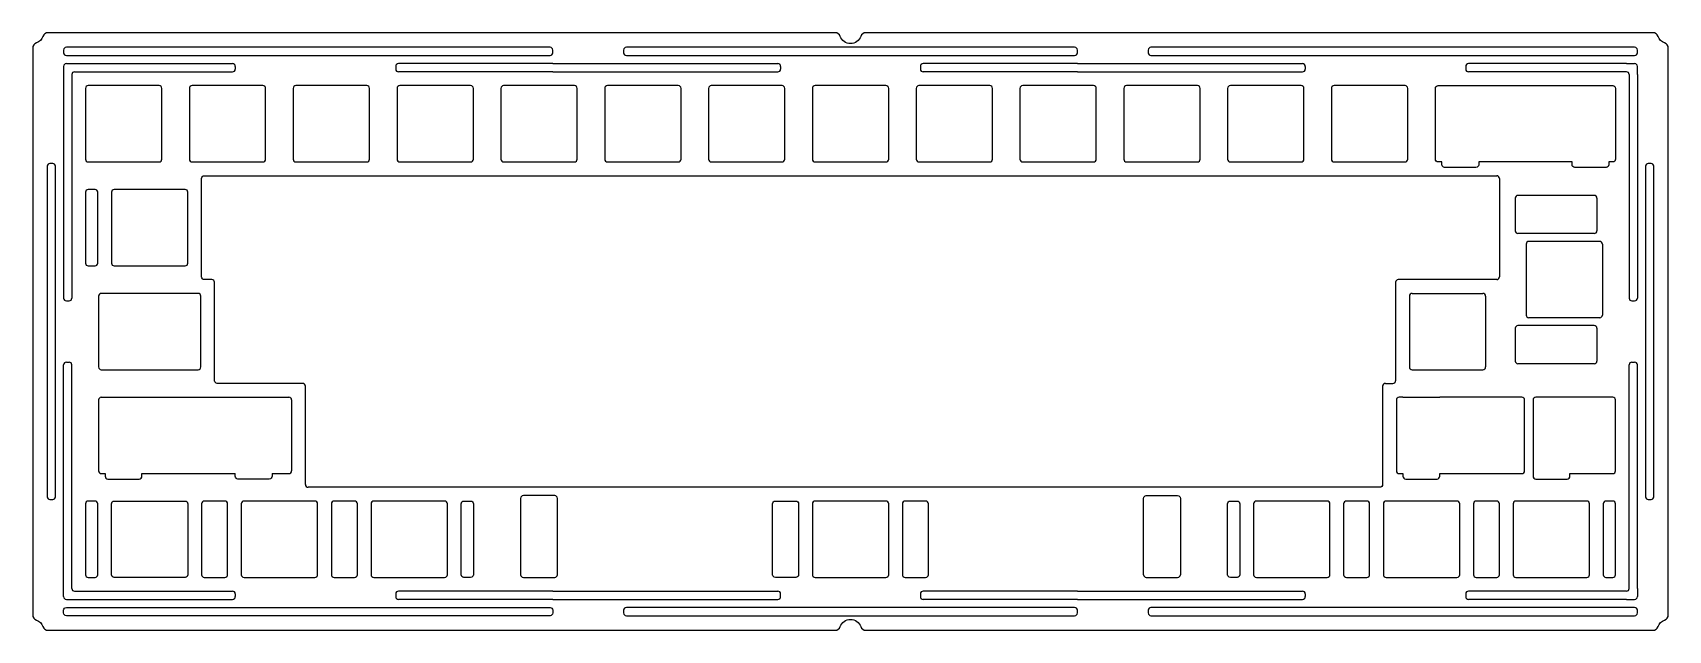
# Model space of a CAD drawing. Extents: x -7 to 293, y -102 to 7.
import ezdxf

# ---------------------------------------------------------------- set-up
doc = ezdxf.new("R2010")
doc.units = 0
doc.header["$MEASUREMENT"] = 0
doc.layers.get('0').update_dxf_attribs({"linetype": 'CONTINUOUS'})

msp = doc.modelspace()

# ---------------------------------------------------------------- linework, layer by layer
for p, q in [((-1.5, 1), (-1.5, -0.5)), ((-1, 1.5), (0.5, 1.5)), ((0.5, 1.5), (29.5, 1.5)), ((30, 1), (30, 0.5)), ((59.44, 1), (59.44, 0.5)), ((88.25, 1.5), (59.94, 1.5)), ((88.25, 0), (59.94, 0)), ((88.25, 1.5), (101.25, 1.5)), ((88.25, 0), (101.25, 0)), ((101.25, 1.5), (129.56, 1.5)), ((101.25, 0), (129.56, 0)), ((130.06, 1), (130.06, 0.5)), ((155.69, 1), (155.69, 0.5)), ((184.5, 1.5), (156.19, 1.5)), ((184.5, 0), (156.19, 0)), ((184.5, 1.5), (197.5, 1.5)), ((184.5, 0), (197.5, 0)), ((197.5, 1.5), (225.81, 1.5)), ((197.5, 0), (225.81, 0)), ((226.31, 1), (226.31, 0.5)), ((255.75, 1), (255.75, 0.5)), ((285.25, 1.5), (256.25, 1.5)), ((285.25, 0), (256.25, 0)), ((285.25, 1.5), (286.75, 1.5)), ((287.25, -0.5), (287.25, 1)), ((-1.5, -0.5), (-1.5, -41.5)), ((0, -0.5), (0, -41.5)), ((0.5, 0), (29.5, 0)), ((285.75, -0.5), (285.75, -41.5)), ((287.25, -0.5), (287.25, -41.5)), ((261.94, -19.55), (261.94, -37.6)), ((264.84, -23.16), (264.84, -29.16)), ((279.34, -22.66), (265.34, -22.66)), ((279.84, -23.16), (279.84, -29.16)), ((279.34, -29.66), (265.34, -29.66)), ((266.84, -31.6), (266.84, -44.6)), ((280.34, -31.1), (267.34, -31.1)), ((280.84, -31.6), (280.84, -44.6)), ((242.89, -38.6), (242.89, -56.65)), ((261.44, -38.1), (243.39, -38.1)), ((-1, -42), (-0.5, -42)), ((245.41, -41.13), (245.41, -54.13)), ((245.91, -40.63), (258.91, -40.63)), ((259.41, -41.13), (259.41, -54.13)), ((286.25, -42), (286.75, -42)), ((264.84, -47.04), (264.84, -53.04)), ((279.34, -46.54), (265.34, -46.54)), ((280.34, -45.1), (267.34, -45.1)), ((279.84, -47.04), (279.84, -53.04)), ((-1.5, -94.75), (-1.5, -53.75)), ((-1, -53.25), (-0.5, -53.25)), ((0, -94.75), (0, -53.75)), ((279.34, -53.54), (265.34, -53.54)), ((285.75, -94.75), (285.75, -53.75)), ((286.25, -53.25), (286.75, -53.25)), ((287.25, -94.75), (287.25, -53.75)), ((245.91, -54.63), (258.91, -54.63)), ((5.41, -59.68), (39.84, -59.68)), ((241.01, -57.15), (242.39, -57.15)), ((244.24, -59.68), (250.99, -59.68)), ((274.87, -59.68), (268.62, -59.68)), ((4.91, -60.18), (4.91, -73.18)), ((40.34, -60.18), (40.34, -73.18)), ((5.41, -73.68), (6.12, -73.68)), ((12.87, -73.68), (29.99, -73.68)), ((36.74, -73.68), (39.84, -73.68)), ((82.85, -92.73), (88.6, -92.73)), ((197.15, -92.73), (202.9, -92.73)), ((-1.5, -96.25), (-1.5, -94.75)), ((0.5, -95.25), (29.5, -95.25)), ((30, -95.75), (30, -96.25)), ((59.44, -95.75), (59.44, -96.25)), ((88.25, -95.25), (59.94, -95.25)), ((88.25, -95.25), (101.25, -95.25)), ((101.25, -95.25), (129.56, -95.25)), ((130.06, -96.25), (130.06, -95.75)), ((155.69, -95.75), (155.69, -96.25)), ((184.5, -95.25), (156.19, -95.25)), ((184.5, -95.25), (197.5, -95.25)), ((197.5, -95.25), (225.81, -95.25)), ((226.31, -95.75), (226.31, -96.25)), ((255.75, -95.75), (255.75, -96.25)), ((285.25, -95.25), (256.25, -95.25)), ((287.25, -94.75), (287.25, -96.25)), ((-1, -96.75), (0.5, -96.75)), ((0.5, -96.75), (29.5, -96.75)), ((88.25, -96.75), (59.94, -96.75)), ((88.25, -96.75), (101.25, -96.75)), ((101.25, -96.75), (129.56, -96.75)), ((184.5, -96.75), (156.19, -96.75)), ((184.5, -96.75), (197.5, -96.75)), ((197.5, -96.75), (225.81, -96.75)), ((285.25, -96.75), (256.25, -96.75)), ((285.25, -96.75), (286.75, -96.75))]:
    msp.add_line(p, q)
for points in [[(140.99, 6.51, 0.317837), (140.05, 7.17), (-4.34, 7.17, 0.317837), (-5.29, 6.5, -0.226541), (-6.5, 5.29, 0.317837), (-7.17, 4.34), (-7.17, -99.59, 0.317837), (-6.5, -100.54, -0.226542), (-5.29, -101.75, 0.317837), (-4.34, -102.42), (140.05, -102.42, 0.317838), (140.99, -101.76, -0.707105), (144.76, -101.76, 0.317837), (145.7, -102.42), (290.09, -102.42, 0.317837), (291.04, -101.75, -0.226541), (292.25, -100.54, 0.317837), (292.92, -99.59), (292.92, 4.34, 0.317838), (292.25, 5.29, -0.226542), (291.04, 6.5, 0.317843), (290.09, 7.17), (145.7, 7.17, 0.317835), (144.76, 6.51, -0.707106)], [(-1.5, 4), (-1.5, 3.5, 0.414214), (-1, 3), (87.75, 3, 0.414214), (88.25, 3.5), (88.25, 4, 0.414214), (87.75, 4.5), (-1, 4.5, 0.414214)], [(184, 4.5), (101.75, 4.5, 0.414214), (101.25, 4), (101.25, 3.5, 0.414214), (101.75, 3), (184, 3, 0.414214), (184.5, 3.5), (184.5, 4, 0.414214)], [(197.5, 4), (197.5, 3.5, 0.414214), (198, 3), (286.75, 3, 0.414214), (287.25, 3.5), (287.25, 4, 0.414214), (286.75, 4.5), (198, 4.5, 0.414214)], [(3.02, -2.53, 0.414214), (2.52, -3.03), (2.52, -16.03, 0.414214), (3.02, -16.53), (16.02, -16.53, 0.414214), (16.52, -16.03), (16.52, -3.03, 0.414214), (16.02, -2.53)], [(35.07, -2.53), (22.07, -2.53, 0.414214), (21.57, -3.03), (21.57, -16.03, 0.414214), (22.07, -16.53), (35.07, -16.53, 0.414214), (35.57, -16.03), (35.57, -3.03, 0.414214)], [(41.12, -16.53), (54.13, -16.53, 0.414214), (54.62, -16.03), (54.62, -3.03, 0.414214), (54.13, -2.53), (41.12, -2.53, 0.414214), (40.62, -3.03), (40.62, -16.03, 0.414214)], [(59.68, -3.03), (59.68, -16.03, 0.414214), (60.18, -16.53), (73.18, -16.53, 0.414214), (73.68, -16.03), (73.68, -3.03, 0.414214), (73.18, -2.53), (60.18, -2.53, 0.414214)], [(79.23, -16.53), (92.22, -16.53, 0.414214), (92.72, -16.03), (92.72, -3.03, 0.414214), (92.22, -2.53), (79.23, -2.53, 0.414214), (78.73, -3.03), (78.73, -16.03, 0.414214)], [(98.28, -2.53, 0.414214), (97.77, -3.03), (97.77, -16.03, 0.414214), (98.28, -16.53), (111.28, -16.53, 0.414214), (111.78, -16.03), (111.78, -3.03, 0.414214), (111.28, -2.53)], [(130.82, -3.03, 0.414214), (130.32, -2.53), (117.33, -2.53, 0.414214), (116.83, -3.03), (116.83, -16.03, 0.414214), (117.33, -16.53), (130.32, -16.53, 0.414214), (130.82, -16.03)], [(149.37, -16.53, 0.414214), (149.88, -16.03), (149.88, -3.03, 0.414214), (149.37, -2.53), (136.38, -2.53, 0.414214), (135.88, -3.03), (135.88, -16.03, 0.414214), (136.38, -16.53)], [(155.43, -2.53, 0.414214), (154.93, -3.03), (154.93, -16.03, 0.414214), (155.43, -16.53), (168.43, -16.53, 0.414214), (168.93, -16.03), (168.93, -3.03, 0.414214), (168.43, -2.53)], [(173.97, -3.03), (173.97, -16.03, 0.414214), (174.47, -16.53), (187.47, -16.53, 0.414214), (187.97, -16.03), (187.97, -3.03, 0.414214), (187.47, -2.53), (174.47, -2.53, 0.414214)], [(193.03, -16.03, 0.414214), (193.53, -16.53), (206.53, -16.53, 0.414214), (207.03, -16.03), (207.03, -3.03, 0.414214), (206.53, -2.53), (193.53, -2.53, 0.414214), (193.03, -3.03)], [(226.07, -3.03, 0.414214), (225.57, -2.53), (212.57, -2.53, 0.414214), (212.07, -3.03), (212.07, -16.03, 0.414214), (212.57, -16.53), (225.57, -16.53, 0.414214), (226.07, -16.03)], [(231.12, -16.03, 0.414214), (231.62, -16.53), (244.62, -16.53, 0.414214), (245.12, -16.03), (245.12, -3.03, 0.414214), (244.62, -2.53), (231.62, -2.53, 0.414214), (231.12, -3.03)], [(275.26, -16.53), (258.14, -16.53), (258.14, -17.03, -0.414214), (257.64, -17.53), (251.89, -17.53, -0.414214), (251.39, -17.03), (251.39, -16.53), (250.68, -16.53, -0.414214), (250.18, -16.03), (250.18, -3.03, -0.414214), (250.68, -2.53), (282.73, -2.53, -0.414214), (283.23, -3.03), (283.23, -16.03, -0.414214), (282.73, -16.53), (282.01, -16.53), (282.01, -17.03, -0.414214), (281.51, -17.53), (275.76, -17.53, -0.414214), (275.26, -17.03)], [(-4, -78.44), (-3.5, -78.44, 0.414214), (-3, -77.94), (-3, -17.31, 0.414214), (-3.5, -16.81), (-4, -16.81, 0.414214), (-4.5, -17.31), (-4.5, -77.94, 0.414214)], [(289.75, -78.44, 0.414214), (290.25, -77.94), (290.25, -17.31, 0.414214), (289.75, -16.81), (289.25, -16.81, 0.414214), (288.75, -17.31), (288.75, -77.94, 0.414214), (289.25, -78.44)], [(4.26, -21.58), (3.02, -21.58, 0.414214), (2.52, -22.08), (2.52, -35.08, 0.414214), (3.02, -35.58), (4.26, -35.58, 0.414214), (4.76, -35.08), (4.76, -22.08, 0.414214)], [(7.79, -21.58, 0.414214), (7.29, -22.08), (7.29, -35.08, 0.414214), (7.79, -35.58), (20.79, -35.58, 0.414214), (21.29, -35.08), (21.29, -22.08, 0.414214), (20.79, -21.58)], [(5.41, -54.63), (23.17, -54.63, 0.414214), (23.67, -54.13), (23.67, -41.13, 0.414214), (23.17, -40.63), (5.41, -40.63, 0.414214), (4.91, -41.13), (4.91, -54.13, 0.414214)], [(3.02, -92.73), (4.26, -92.73, 0.414214), (4.76, -92.23), (4.76, -79.23, 0.414214), (4.26, -78.73), (3.02, -78.73, 0.414214), (2.52, -79.23), (2.52, -92.23, 0.414214)], [(7.29, -92.23), (7.29, -79.23, -0.414214), (7.79, -78.73), (20.79, -78.73, -0.414214), (21.29, -79.23), (21.29, -92.23, -0.414214), (20.79, -92.73), (7.79, -92.73, -0.414214)], [(25.55, -92.73), (28.08, -92.73, 0.414214), (28.58, -92.23), (28.58, -79.23, 0.414214), (28.08, -78.73), (26.84, -78.73), (24.31, -78.73, 0.414214), (23.81, -79.23), (23.81, -92.23, 0.414214), (24.31, -92.73)], [(44.6, -78.73), (31.6, -78.73, 0.414214), (31.1, -79.23), (31.1, -92.23, 0.414214), (31.6, -92.73), (44.6, -92.73, 0.414214), (45.1, -92.23), (45.1, -79.23, 0.414214)], [(50.65, -92.73), (51.89, -92.73, 0.414214), (52.39, -92.23), (52.39, -79.23, 0.414214), (51.89, -78.73), (50.65, -78.73), (48.12, -78.73, 0.414214), (47.62, -79.23), (47.62, -92.23, 0.414214), (48.12, -92.73)], [(68.41, -78.73), (55.41, -78.73, 0.414214), (54.91, -79.23), (54.91, -92.23, 0.414214), (55.41, -92.73), (68.41, -92.73, 0.414214), (68.91, -92.23), (68.91, -79.23, 0.414214)], [(71.44, -79.23, -0.414214), (71.94, -78.73), (73.18, -78.73, -0.414214), (73.68, -79.23), (73.68, -92.23, -0.414214), (73.18, -92.73), (71.94, -92.73, -0.414214), (71.44, -92.23)], [(129.09, -78.73), (132.85, -78.73, -0.414214), (133.35, -79.23), (133.35, -92.23, -0.414214), (132.85, -92.73), (129.09, -92.73, -0.414214), (128.59, -92.23), (128.59, -79.23, -0.414214)], [(149.88, -79.23, 0.414214), (149.37, -78.73), (136.38, -78.73, 0.414214), (135.88, -79.23), (135.88, -92.23, 0.414214), (136.38, -92.73), (149.37, -92.73, 0.414214), (149.88, -92.23)], [(156.66, -78.73), (152.9, -78.73, 0.414214), (152.4, -79.23), (152.4, -92.23, 0.414214), (152.9, -92.73), (156.66, -92.73, 0.414214), (157.16, -92.23), (157.16, -79.23, 0.414214)], [(212.07, -79.23, -0.414214), (212.57, -78.73), (213.81, -78.73, -0.414214), (214.31, -79.23), (214.31, -92.23, -0.414214), (213.81, -92.73), (212.57, -92.73, -0.414214), (212.07, -92.23)], [(230.34, -78.73), (217.34, -78.73, 0.414214), (216.84, -79.23), (216.84, -92.23, 0.414214), (217.34, -92.73), (230.34, -92.73, 0.414214), (230.84, -92.23), (230.84, -79.23, 0.414214)], [(237.63, -78.73), (236.39, -78.73), (233.86, -78.73, 0.414214), (233.36, -79.23), (233.36, -92.23, 0.414214), (233.86, -92.73), (236.39, -92.73), (237.63, -92.73, 0.414214), (238.13, -92.23), (238.13, -79.23, 0.414214)], [(254.65, -79.23, 0.414214), (254.15, -78.73), (241.15, -78.73, 0.414214), (240.65, -79.23), (240.65, -92.23, 0.414214), (241.15, -92.73), (254.15, -92.73, 0.414214), (254.65, -92.23)], [(261.94, -92.23), (261.94, -79.23, 0.414214), (261.44, -78.73), (260.2, -78.73), (257.68, -78.73, 0.414214), (257.18, -79.23), (257.18, -92.23, 0.414214), (257.68, -92.73), (260.2, -92.73), (261.44, -92.73, 0.414214)], [(277.96, -92.73, 0.414214), (278.46, -92.23), (278.46, -79.23, 0.414214), (277.96, -78.73), (264.96, -78.73, 0.414214), (264.46, -79.23), (264.46, -92.23, 0.414214), (264.96, -92.73)], [(282.73, -78.73), (281.49, -78.73, 0.414214), (280.99, -79.23), (280.99, -92.23, 0.414214), (281.49, -92.73), (282.73, -92.73, 0.414214), (283.23, -92.23), (283.23, -79.23, 0.414214)], [(87.75, -98.25, -0.414214), (88.25, -98.75), (88.25, -99.25, -0.414214), (87.75, -99.75), (-1, -99.75, -0.414214), (-1.5, -99.25), (-1.5, -98.75, -0.414214), (-1, -98.25)], [(101.75, -99.75), (184, -99.75, 0.414214), (184.5, -99.25), (184.5, -98.75, 0.414214), (184, -98.25), (101.75, -98.25, 0.414214), (101.25, -98.75), (101.25, -99.25, 0.414214)], [(287.25, -99.25), (287.25, -98.75, 0.414214), (286.75, -98.25), (198, -98.25, 0.414214), (197.5, -98.75), (197.5, -99.25, 0.414214), (198, -99.75), (286.75, -99.75, 0.414214)]]:
    msp.add_lwpolyline(points, format="xyb", close=True)
at = {"flags": 128}
for points in [[(42.36, -57.15), (26.69, -57.15, -0.414214), (26.19, -56.65), (26.19, -38.6, 0.414214), (25.69, -38.1), (24.31, -38.1, -0.414214), (23.81, -37.6), (23.81, -19.55, -0.414214), (24.31, -19.05)], [(240.51, -57.65), (240.51, -75.7, -0.414214), (240.01, -76.2), (43.36, -76.2)], [(244.24, -59.68), (243.53, -59.68, 0.414214), (243.03, -60.18), (243.03, -73.18, 0.414214), (243.53, -73.68), (244.24, -73.68), (244.24, -74.18, 0.414214), (244.74, -74.68), (250.49, -74.68, 0.414214), (250.99, -74.18), (250.99, -73.68), (266.06, -73.68, 0.414214), (266.56, -73.18), (266.56, -60.18, 0.414214), (266.06, -59.68), (250.99, -59.68)], [(268.12, -60.18), (268.12, -74.18, 0.414214), (268.62, -74.68), (274.37, -74.68, 0.414214), (274.87, -74.18), (274.87, -73.68), (282.73, -73.68, 0.414214), (283.23, -73.18), (283.23, -60.18, 0.414214), (282.73, -59.68), (274.87, -59.68)], [(6.12, -73.68), (6.12, -74.18, 0.414214), (6.62, -74.68), (12.37, -74.68, 0.414214), (12.87, -74.18), (12.87, -73.68)], [(36.74, -73.68), (36.74, -74.18, -0.414214), (36.24, -74.68), (30.49, -74.68, -0.414214), (29.99, -74.18), (29.99, -73.68)], [(89.1, -92.23), (89.1, -78.23, 0.414214), (88.6, -77.73), (82.85, -77.73, 0.414214), (82.35, -78.23), (82.35, -92.23)], [(196.65, -92.23), (196.65, -78.23, -0.414214), (197.15, -77.73), (202.9, -77.73, -0.414214), (203.4, -78.23), (203.4, -92.23)]]:
    msp.add_lwpolyline(points, format="xyb", dxfattribs=at)
for points in [[(24.31, -19.05), (261.44, -19.05)], [(42.86, -75.7), (42.86, -57.65)]]:
    msp.add_lwpolyline(points, dxfattribs=at)
for centre, start, end in [((-1, 1), 90, 180), ((29.5, 1), 0, 90), ((29.5, 0.5), 270, 0), ((59.94, 1), 90, 180), ((59.94, 0.5), 180, 270), ((129.56, 1), 0, 90), ((129.56, 0.5), 270, 0), ((156.19, 1), 90, 180), ((156.19, 0.5), 180, 270), ((225.81, 1), 359.9999, 90), ((225.81, 0.5), 270, 359.9999), ((256.25, 1), 89.9983, 180), ((256.25, 0.5), 180, 270), ((286.75, 1), 0, 89.9983), ((0.5, -0.5), 90, 180), ((285.25, -0.5), 0, 90), ((261.44, -19.55), 0, 90), ((265.34, -23.16), 90, 180), ((279.34, -23.16), 0, 90), ((265.34, -29.16), 180, 270), ((279.34, -29.16), 270, 0), ((267.34, -31.6), 90, 180), ((280.34, -31.6), 0, 90), ((243.39, -38.6), 90, 180), ((261.44, -37.6), 270, 0), ((-1, -41.5), 180, 270), ((-0.5, -41.5), 270, 0), ((245.91, -41.13), 90, 180), ((258.91, -41.13), 0, 90), ((286.25, -41.5), 180, 270), ((286.75, -41.5), 270, 0), ((267.34, -44.6), 180, 270), ((280.34, -44.6), 270, 0), ((265.34, -47.04), 90, 180), ((279.34, -47.04), 0, 90), ((-1, -53.75), 90, 180), ((-0.5, -53.75), 0, 90), ((265.34, -53.04), 180, 270), ((279.34, -53.04), 270, 0), ((286.25, -53.75), 90, 180), ((286.75, -53.75), 0, 90), ((242.39, -56.65), 270, 0), ((245.91, -54.13), 180, 270), ((258.91, -54.13), 270, 0), ((5.41, -60.18), 90, 180), ((39.84, -60.18), 0, 90), ((42.36, -57.65), 0, 90), ((241.01, -57.65), 90, 180), ((268.62, -60.18), 90, 180), ((5.41, -73.18), 180, 270), ((39.84, -73.18), 270, 0), ((43.36, -75.7), 180, 270), ((82.85, -92.23), 180, 270), ((88.6, -92.23), 270, 0), ((197.15, -92.23), 180, 270), ((202.9, -92.23), 270, 0), ((0.5, -94.75), 180, 270), ((29.5, -95.75), 0, 90), ((59.94, -95.75), 90, 180), ((129.56, -95.75), 0, 90), ((156.19, -95.75), 90, 180), ((225.81, -95.75), 0, 90), ((256.25, -95.75), 90, 180), ((285.25, -94.75), 270, 360), ((-1, -96.25), 180, 270), ((29.5, -96.25), 270, 0), ((59.94, -96.25), 180, 270), ((129.56, -96.25), 270, 0), ((156.19, -96.25), 180, 270), ((225.81, -96.25), 270, 0), ((256.25, -96.25), 180, 270), ((286.75, -96.25), 270, 0)]:
    msp.add_arc(centre, 0.5, start, end)

doc.saveas('drawing.dxf')
